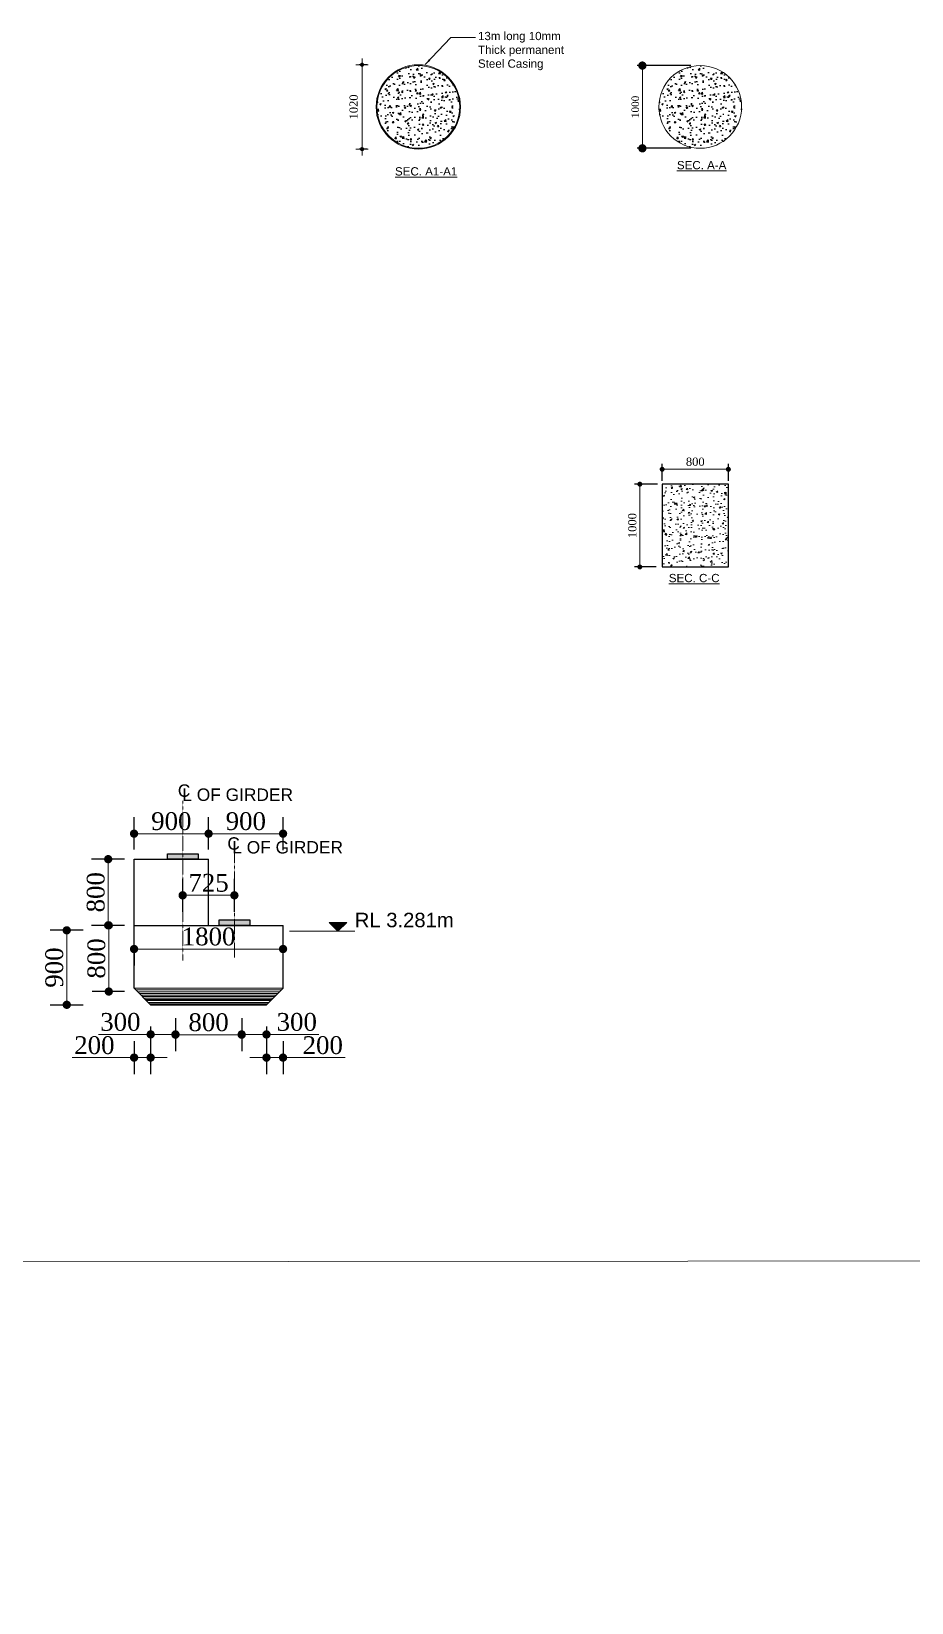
# Model space of a CAD drawing. Header units: millimetres. Extents: x -452357 to 35267, y 81803 to 461763.
# Drawn here: x -139663 to -129026, y 225159 to 244146 of the extents above; entities that cross this region are included whole.
import ezdxf

# ---------------------------------------------------------------- set-up
doc = ezdxf.new("R2010")
doc.units = ezdxf.units.MM
doc.header["$PDMODE"] = 2
doc.linetypes.add('CENTER', pattern=[2, 1.25, -0.25, 0.25, -0.25])
doc.layers.get('Defpoints').update_dxf_attribs({"lineweight": 13})
for name, color, linetype, lineweight in [('Center Line', 34, 'Continuous', 15), ('Deck Slab', 171, 'Continuous', 18), ('Dimision', 96, 'Continuous', 18), ('hatch', 65, 'Continuous', 15), ('Hatching', 65, 'Continuous', 20), ('Text', 7, 'Continuous', 15)]:
    doc.layers.add(name, color=color, linetype=linetype, lineweight=lineweight)
doc.layers.add('Pire Line', color=11, linetype='Continuous')
doc.styles.add('ROMANS', font='arial.ttf', dxfattribs={"height": 200})
doc.styles.get("Standard").update_dxf_attribs({"font": 'times.ttf'})
doc.dimstyles.new('dim_75', dxfattribs={"dimscale": 0, "dimtxt": 100, "dimasz": 1.25, "dimexe": 35, "dimexo": 35, "dimgap": 50, "dimtad": 1, "dimdec": 0, "dimtxsty": 'Standard', "dimblk": 'D_TIC', "dimcen": 52.5, "dimclrd": 256, "dimclre": 256, "dimclrt": 256, "dimadec": 0, "dimazin": 0, "dimtfac": 1, "dimtdec": 0, "dimtix": 1, "dimtmove": 0, "dimatfit": 3, "dimldrblk": 'DOT', "dimfxl": 35, "dimfxlon": 1, "dimlwd": -1, "dimarcsym": 0})
doc.dimstyles.new('ISO-25', dxfattribs={"dimtxt": 175, "dimasz": 100, "dimexe": 65, "dimexo": 115.625, "dimgap": 40, "dimtad": 1, "dimtoh": 1, "dimdec": 0, "dimtxsty": 'Standard', "dimblk": 'DOT', "dimcen": 300, "dimclrd": 256, "dimclre": 256, "dimclrt": 256, "dimadec": 0, "dimazin": 0, "dimtfac": 1, "dimtdec": 0, "dimtix": 1, "dimtmove": 0, "dimatfit": 3, "dimldrblk": 'DOT', "dimfxl": 75, "dimlwd": -1, "dimarcsym": 0})
doc.dimstyles.get("Standard").update_dxf_attribs({"dimtxt": 100, "dimasz": 100, "dimexe": 100, "dimexo": 100, "dimgap": 50, "dimtad": 1, "dimdec": 0, "dimlfac": -1, "dimzin": 0, "dimdsep": 46, "dimtxsty": 'Standard', "dimblk": 'DOT', "dimcen": 0, "dimclrd": 4, "dimclre": 4, "dimclrt": 4, "dimadec": 0, "dimazin": 0, "dimtfac": 1, "dimtdec": 0, "dimtix": 1, "dimtofl": 0, "dimtmove": 0, "dimatfit": 3, "dimfxl": 80, "dimtolj": 1, "dimtzin": 0, "dimlwd": 15, "dimarcsym": 2})

# ---------------------------------------------------------------- blocks, each defined once
blk = doc.blocks.new('_Dot')
at = {"color": 0, "linetype": 'ByBlock', "lineweight": -2}
blk.add_line((-0.5, 0), (-1, 0), dxfattribs=at)
at = {"color": 0, "linetype": 'ByBlock', "const_width": 0.5}
blk.add_lwpolyline([(-0.25, 0, 1), (0.25, 0, 1)], format="xyb", close=True, dxfattribs=at)
blk = doc.blocks.new('*D200')
at = {"layer": 'Defpoints', "color": 0, "ltscale": 5, "transparency": 16777216}
for p in [(-131240, 238854), (-132040, 238598), (-131240, 238598)]:
    blk.add_point(p, dxfattribs=at)
at = {"layer": 'Dimision', "lineweight": -2, "ltscale": 5, "transparency": 16777216}
for p, q in [((-132040, 238714), (-132040, 238919)), ((-131240, 238714), (-131240, 238919))]:
    blk.add_line(p, q, dxfattribs=at)
at = {"layer": 'Dimision', "ltscale": 5, "transparency": 16777216}
blk.add_line((-131980, 238854), (-131300, 238854), dxfattribs=at)
at = {"layer": 'Dimision', "ltscale": 5, "transparency": 16777216, "xscale": 60, "yscale": 60, "zscale": 60, "rotation": 180}
blk.add_blockref('_Dot', (-132040, 238854), dxfattribs=at)
at = {"layer": 'Dimision', "ltscale": 5, "transparency": 16777216, "xscale": 60, "yscale": 60, "zscale": 60}
blk.add_blockref('_Dot', (-131240, 238854), dxfattribs=at)
at = {"layer": 'Dimision', "ltscale": 5, "transparency": 16777216, "insert": (-131640, 238945), "char_height": 120, "attachment_point": 5}
blk.add_mtext('{\\H0.83333x;800}', dxfattribs=at)
blk = doc.blocks.new('*D201')
at = {"layer": 'Defpoints', "color": 0, "ltscale": 5, "transparency": 16777216}
for p in [(-131580, 243733), (-132279, 242733), (-131580, 242733)]:
    blk.add_point(p, dxfattribs=at)
at = {"layer": 'Dimision', "lineweight": -2, "ltscale": 5, "transparency": 16777216}
for p, q in [((-131695, 243733), (-132344, 243733)), ((-131695, 242733), (-132344, 242733))]:
    blk.add_line(p, q, dxfattribs=at)
at = {"layer": 'Dimision', "ltscale": 5, "transparency": 16777216}
blk.add_line((-132279, 243633), (-132279, 242833), dxfattribs=at)
at = {"layer": 'Dimision', "ltscale": 5, "transparency": 16777216, "xscale": 100, "yscale": 100, "zscale": 100}
for p, rotation in [((-132279, 243733), 90), ((-132279, 242733), 270)]:
    blk.add_blockref('_Dot', p, dxfattribs=dict(at, rotation=rotation))
at = {"layer": 'Dimision', "ltscale": 5, "transparency": 16777216, "insert": (-132365, 243233), "char_height": 160, "attachment_point": 5, "rotation": 90}
blk.add_mtext('{\\H0.5625x;1000}', dxfattribs=at)
blk = doc.blocks.new('*D202')
at = {"layer": 'Defpoints', "color": 0, "ltscale": 5, "transparency": 16777216}
for p in [(-131981, 238674), (-132310, 237674), (-131995, 237674)]:
    blk.add_point(p, dxfattribs=at)
at = {"layer": 'Dimision', "lineweight": -2, "ltscale": 5, "transparency": 16777216}
for p, q in [((-132097, 238674), (-132375, 238674)), ((-132111, 237674), (-132375, 237674))]:
    blk.add_line(p, q, dxfattribs=at)
at = {"layer": 'Dimision', "ltscale": 5, "transparency": 16777216}
blk.add_line((-132310, 238614), (-132310, 237734), dxfattribs=at)
at = {"layer": 'Dimision', "ltscale": 5, "transparency": 16777216, "xscale": 60, "yscale": 60, "zscale": 60}
for p, rotation in [((-132310, 238674), 90), ((-132310, 237674), 270)]:
    blk.add_blockref('_Dot', p, dxfattribs=dict(at, rotation=rotation))
at = {"layer": 'Dimision', "ltscale": 5, "transparency": 16777216, "insert": (-132401, 238174), "char_height": 120, "attachment_point": 5, "rotation": 90}
blk.add_mtext('{\\H0.83333x;1000}', dxfattribs=at)
blk = doc.blocks.new('*D246')
at = {"layer": 'Defpoints', "color": 0, "ltscale": 3, "transparency": 16777216}
for p in [(-138422, 232367), (-138222, 232167), (-138222, 231745)]:
    blk.add_point(p, dxfattribs=at)
at = {"layer": 'Dimision', "lineweight": -2, "ltscale": 3, "transparency": 16777216}
for p, q in [((-138422, 231945), (-138422, 231545)), ((-138222, 231945), (-138222, 231545))]:
    blk.add_line(p, q, dxfattribs=at)
at = {"layer": 'Dimision', "ltscale": 3, "transparency": 16777216}
for p, q in [((-138522, 231745), (-139171, 231745)), ((-138222, 231745), (-138422, 231745)), ((-138122, 231745), (-138022, 231745))]:
    blk.add_line(p, q, dxfattribs=at)
at = {"layer": 'Dimision', "ltscale": 3, "transparency": 16777216, "xscale": 100, "yscale": 100, "zscale": 100}
blk.add_blockref('_Dot', (-138422, 231745), dxfattribs=at)
at = {"layer": 'Dimision', "ltscale": 3, "transparency": 16777216, "xscale": 100, "yscale": 100, "zscale": 100, "rotation": 180}
blk.add_blockref('_Dot', (-138222, 231745), dxfattribs=at)
at = {"layer": 'Dimision', "ltscale": 3, "transparency": 16777216, "insert": (-138902, 231894), "char_height": 215, "attachment_point": 5}
blk.add_mtext('200', dxfattribs=at)
blk = doc.blocks.new('*D247')
at = {"layer": 'Defpoints', "color": 0, "ltscale": 3, "transparency": 16777216}
for p in [(-138568, 233283), (-139569, 232383), (-139236, 232383)]:
    blk.add_point(p, dxfattribs=at)
at = {"layer": 'Dimision', "lineweight": -2, "ltscale": 3, "transparency": 16777216}
for p, q in [((-139036, 233283), (-139436, 233283)), ((-139436, 232383), (-139036, 232383))]:
    blk.add_line(p, q, dxfattribs=at)
at = {"layer": 'Dimision', "ltscale": 3, "transparency": 16777216}
blk.add_line((-139236, 233183), (-139236, 232483), dxfattribs=at)
at = {"layer": 'Dimision', "ltscale": 3, "transparency": 16777216, "xscale": 100, "yscale": 100, "zscale": 100}
for p, rotation in [((-139236, 233283), 90), ((-139236, 232383), 270)]:
    blk.add_blockref('_Dot', p, dxfattribs=dict(at, rotation=rotation))
at = {"layer": 'Dimision', "ltscale": 3, "transparency": 16777216, "insert": (-139386, 232833), "char_height": 215, "attachment_point": 5, "rotation": 90}
blk.add_mtext('900', dxfattribs=at)
blk = doc.blocks.new('*D265')
at = {"layer": 'Defpoints', "color": 0, "ltscale": 3, "transparency": 16777216}
for p in [(-138422, 233087), (-136622, 233057), (-136622, 232832)]:
    blk.add_point(p, dxfattribs=at)
at = {"layer": 'Dimision', "lineweight": -2, "ltscale": 3, "transparency": 16777216}
for p, q in [((-136622, 232947), (-136622, 233257)), ((-138422, 233057), (-138422, 232857))]:
    blk.add_line(p, q, dxfattribs=at)
at = {"layer": 'Dimision', "ltscale": 3, "transparency": 16777216}
blk.add_line((-138322, 233057), (-136722, 233057), dxfattribs=at)
at = {"layer": 'Dimision', "ltscale": 3, "transparency": 16777216, "xscale": 100, "yscale": 100, "zscale": 100, "rotation": 180}
blk.add_blockref('_Dot', (-138422, 233057), dxfattribs=at)
at = {"layer": 'Dimision', "ltscale": 3, "transparency": 16777216, "xscale": 100, "yscale": 100, "zscale": 100}
blk.add_blockref('_Dot', (-136622, 233057), dxfattribs=at)
at = {"layer": 'Dimision', "ltscale": 3, "transparency": 16777216, "insert": (-137522, 233207), "char_height": 215, "attachment_point": 5}
blk.add_mtext('1800', dxfattribs=at)
blk = doc.blocks.new('*D248')
at = {"layer": 'Defpoints', "color": 0, "ltscale": 3, "transparency": 16777216}
for p in [(-138222, 232235), (-137922, 232298), (-137922, 232025)]:
    blk.add_point(p, dxfattribs=at)
at = {"layer": 'Dimision', "ltscale": 3, "transparency": 16777216}
for p, q in [((-138222, 232025), (-138854, 232025)), ((-138022, 232025), (-138122, 232025))]:
    blk.add_line(p, q, dxfattribs=at)
at = {"layer": 'Dimision', "lineweight": -2, "ltscale": 3, "transparency": 16777216}
for p, q in [((-138222, 232119), (-138222, 231825)), ((-137922, 232183), (-137922, 231825))]:
    blk.add_line(p, q, dxfattribs=at)
at = {"layer": 'Dimision', "ltscale": 3, "transparency": 16777216, "xscale": 100, "yscale": 100, "zscale": 100, "rotation": 180}
blk.add_blockref('_Dot', (-138222, 232025), dxfattribs=at)
at = {"layer": 'Dimision', "ltscale": 3, "transparency": 16777216, "xscale": 100, "yscale": 100, "zscale": 100}
blk.add_blockref('_Dot', (-137922, 232025), dxfattribs=at)
at = {"layer": 'Dimision', "ltscale": 3, "transparency": 16777216, "insert": (-138588, 232175), "char_height": 215, "attachment_point": 5}
blk.add_mtext('300', dxfattribs=at)
blk = doc.blocks.new('*D249')
at = {"layer": 'Defpoints', "color": 0, "ltscale": 3, "transparency": 16777216}
for p in [(-137835, 233706), (-137835, 233383), (-137210, 233383)]:
    blk.add_point(p, dxfattribs=at)
at = {"layer": 'Dimision', "lineweight": -2, "ltscale": 3, "transparency": 16777216}
for p, q in [((-137835, 233506), (-137835, 233906)), ((-137210, 233506), (-137210, 233906))]:
    blk.add_line(p, q, dxfattribs=at)
at = {"layer": 'Dimision', "ltscale": 3, "transparency": 16777216}
blk.add_line((-137310, 233706), (-137735, 233706), dxfattribs=at)
at = {"layer": 'Dimision', "ltscale": 3, "transparency": 16777216, "xscale": 100, "yscale": 100, "zscale": 100, "rotation": 180}
blk.add_blockref('_Dot', (-137835, 233706), dxfattribs=at)
at = {"layer": 'Dimision', "ltscale": 3, "transparency": 16777216, "xscale": 100, "yscale": 100, "zscale": 100}
blk.add_blockref('_Dot', (-137210, 233706), dxfattribs=at)
at = {"layer": 'Dimision', "ltscale": 3, "transparency": 16777216, "insert": (-137522, 233856), "char_height": 215, "attachment_point": 5}
blk.add_mtext('725', dxfattribs=at)
blk = doc.blocks.new('*D266')
at = {"layer": 'Defpoints', "color": 0, "ltscale": 3, "transparency": 16777216}
for p in [(-137922, 232383), (-137122, 232383), (-137122, 232022)]:
    blk.add_point(p, dxfattribs=at)
at = {"layer": 'Dimision', "lineweight": -2, "ltscale": 3, "transparency": 16777216}
for p, q in [((-137922, 232222), (-137922, 231822)), ((-137122, 232222), (-137122, 231822))]:
    blk.add_line(p, q, dxfattribs=at)
at = {"layer": 'Dimision', "ltscale": 3, "transparency": 16777216}
blk.add_line((-137822, 232022), (-137222, 232022), dxfattribs=at)
at = {"layer": 'Dimision', "ltscale": 3, "transparency": 16777216, "xscale": 100, "yscale": 100, "zscale": 100, "rotation": 180}
blk.add_blockref('_Dot', (-137922, 232022), dxfattribs=at)
at = {"layer": 'Dimision', "ltscale": 3, "transparency": 16777216, "xscale": 100, "yscale": 100, "zscale": 100}
blk.add_blockref('_Dot', (-137122, 232022), dxfattribs=at)
at = {"layer": 'Dimision', "ltscale": 3, "transparency": 16777216, "insert": (-137522, 232171), "char_height": 215, "attachment_point": 5}
blk.add_mtext('800', dxfattribs=at)
blk = doc.blocks.new('*D250')
at = {"layer": 'Defpoints', "color": 0, "ltscale": 3, "transparency": 16777216}
for p in [(-136622, 232367), (-136822, 232167), (-136822, 231745)]:
    blk.add_point(p, dxfattribs=at)
at = {"layer": 'Dimision', "lineweight": -2, "ltscale": 3, "transparency": 16777216}
for p, q in [((-136822, 231945), (-136822, 231545)), ((-136622, 231945), (-136622, 231545))]:
    blk.add_line(p, q, dxfattribs=at)
at = {"layer": 'Dimision', "ltscale": 3, "transparency": 16777216}
for p, q in [((-136922, 231745), (-137022, 231745)), ((-136822, 231745), (-136622, 231745)), ((-136522, 231745), (-135873, 231745))]:
    blk.add_line(p, q, dxfattribs=at)
at = {"layer": 'Dimision', "ltscale": 3, "transparency": 16777216, "xscale": 100, "yscale": 100, "zscale": 100}
blk.add_blockref('_Dot', (-136822, 231745), dxfattribs=at)
at = {"layer": 'Dimision', "ltscale": 3, "transparency": 16777216, "xscale": 100, "yscale": 100, "zscale": 100, "rotation": 180}
blk.add_blockref('_Dot', (-136622, 231745), dxfattribs=at)
at = {"layer": 'Dimision', "ltscale": 3, "transparency": 16777216, "insert": (-136142, 231894), "char_height": 215, "attachment_point": 5}
blk.add_mtext('200', dxfattribs=at)
blk = doc.blocks.new('*D251')
at = {"layer": 'Defpoints', "color": 0, "ltscale": 3, "transparency": 16777216}
for p in [(-137122, 232298), (-136822, 232235), (-137122, 232025)]:
    blk.add_point(p, dxfattribs=at)
at = {"layer": 'Dimision', "lineweight": -2, "ltscale": 3, "transparency": 16777216}
for p, q in [((-137122, 232183), (-137122, 231825)), ((-136822, 232119), (-136822, 231825))]:
    blk.add_line(p, q, dxfattribs=at)
at = {"layer": 'Dimision', "ltscale": 3, "transparency": 16777216}
for p, q in [((-137022, 232025), (-136922, 232025)), ((-136822, 232025), (-136190, 232025))]:
    blk.add_line(p, q, dxfattribs=at)
at = {"layer": 'Dimision', "ltscale": 3, "transparency": 16777216, "xscale": 100, "yscale": 100, "zscale": 100, "rotation": 180}
blk.add_blockref('_Dot', (-137122, 232025), dxfattribs=at)
at = {"layer": 'Dimision', "ltscale": 3, "transparency": 16777216, "xscale": 100, "yscale": 100, "zscale": 100}
blk.add_blockref('_Dot', (-136822, 232025), dxfattribs=at)
at = {"layer": 'Dimision', "ltscale": 3, "transparency": 16777216, "insert": (-136456, 232175), "char_height": 215, "attachment_point": 5}
blk.add_mtext('300', dxfattribs=at)
blk = doc.blocks.new('*D268')
at = {"layer": 'Defpoints', "color": 0, "ltscale": 3, "transparency": 16777216}
for p in [(-137522, 234451), (-138422, 234143), (-137522, 234143)]:
    blk.add_point(p, dxfattribs=at)
at = {"layer": 'Dimision', "lineweight": -2, "ltscale": 3, "transparency": 16777216}
for p, q in [((-138422, 234259), (-138422, 234651)), ((-137522, 234259), (-137522, 234651))]:
    blk.add_line(p, q, dxfattribs=at)
at = {"layer": 'Dimision', "ltscale": 3, "transparency": 16777216}
blk.add_line((-138322, 234451), (-137622, 234451), dxfattribs=at)
at = {"layer": 'Dimision', "ltscale": 3, "transparency": 16777216, "xscale": 100, "yscale": 100, "zscale": 100, "rotation": 180}
blk.add_blockref('_Dot', (-138422, 234451), dxfattribs=at)
at = {"layer": 'Dimision', "ltscale": 3, "transparency": 16777216, "xscale": 100, "yscale": 100, "zscale": 100}
blk.add_blockref('_Dot', (-137522, 234451), dxfattribs=at)
at = {"layer": 'Dimision', "ltscale": 3, "transparency": 16777216, "insert": (-137972, 234601), "char_height": 215, "attachment_point": 5}
blk.add_mtext('900', dxfattribs=at)
blk = doc.blocks.new('*D269')
at = {"layer": 'Defpoints', "color": 0, "ltscale": 3, "transparency": 16777216}
for p in [(-136622, 234451), (-137522, 234143), (-136622, 233343)]:
    blk.add_point(p, dxfattribs=at)
at = {"layer": 'Dimision', "lineweight": -2, "ltscale": 3, "transparency": 16777216}
for p, q in [((-137522, 234259), (-137522, 234651)), ((-136622, 234251), (-136622, 234651))]:
    blk.add_line(p, q, dxfattribs=at)
at = {"layer": 'Dimision', "ltscale": 3, "transparency": 16777216}
blk.add_line((-137422, 234451), (-136722, 234451), dxfattribs=at)
at = {"layer": 'Dimision', "ltscale": 3, "transparency": 16777216, "xscale": 100, "yscale": 100, "zscale": 100, "rotation": 180}
blk.add_blockref('_Dot', (-137522, 234451), dxfattribs=at)
at = {"layer": 'Dimision', "ltscale": 3, "transparency": 16777216, "xscale": 100, "yscale": 100, "zscale": 100}
blk.add_blockref('_Dot', (-136622, 234451), dxfattribs=at)
at = {"layer": 'Dimision', "ltscale": 3, "transparency": 16777216, "insert": (-137072, 234601), "char_height": 215, "attachment_point": 5}
blk.add_mtext('900', dxfattribs=at)
blk = doc.blocks.new('*D263')
at = {"layer": 'Defpoints', "color": 0, "ltscale": 3, "transparency": 16777216}
for p in [(-138735, 234143), (-138422, 234143), (-138422, 233343)]:
    blk.add_point(p, dxfattribs=at)
at = {"layer": 'Dimision', "lineweight": -2, "ltscale": 3, "transparency": 16777216}
for p, q in [((-138538, 234143), (-138935, 234143)), ((-138538, 233343), (-138935, 233343))]:
    blk.add_line(p, q, dxfattribs=at)
at = {"layer": 'Dimision', "ltscale": 3, "transparency": 16777216}
blk.add_line((-138735, 233443), (-138735, 234043), dxfattribs=at)
at = {"layer": 'Dimision', "ltscale": 3, "transparency": 16777216, "xscale": 100, "yscale": 100, "zscale": 100}
for p, rotation in [((-138735, 234143), 90), ((-138735, 233343), 270)]:
    blk.add_blockref('_Dot', p, dxfattribs=dict(at, rotation=rotation))
at = {"layer": 'Dimision', "ltscale": 3, "transparency": 16777216, "insert": (-138885, 233743), "char_height": 215, "attachment_point": 5, "rotation": 90}
blk.add_mtext('800', dxfattribs=at)
blk = doc.blocks.new('*D264')
at = {"layer": 'Defpoints', "color": 0, "ltscale": 3, "transparency": 16777216}
for p in [(-138422, 233343), (-138728, 232543), (-138422, 232543)]:
    blk.add_point(p, dxfattribs=at)
at = {"layer": 'Dimision', "lineweight": -2, "ltscale": 3, "transparency": 16777216}
for p, q in [((-138538, 233343), (-138928, 233343)), ((-138538, 232543), (-138928, 232543))]:
    blk.add_line(p, q, dxfattribs=at)
at = {"layer": 'Dimision', "ltscale": 3, "transparency": 16777216}
blk.add_line((-138728, 233243), (-138728, 232643), dxfattribs=at)
at = {"layer": 'Dimision', "ltscale": 3, "transparency": 16777216, "xscale": 100, "yscale": 100, "zscale": 100}
for p, rotation in [((-138728, 233343), 90), ((-138728, 232543), 270)]:
    blk.add_blockref('_Dot', p, dxfattribs=dict(at, rotation=rotation))
at = {"layer": 'Dimision', "ltscale": 3, "transparency": 16777216, "insert": (-138877, 232943), "char_height": 215, "attachment_point": 5, "rotation": 90}
blk.add_mtext('800', dxfattribs=at)
blk = doc.blocks.new('D_TIC')
at = {"layer": 'Dimision', "ltscale": 5}
for p, q in [((-60, 0), (60, 0)), ((0, 60), (0, -60))]:
    blk.add_line(p, q, dxfattribs=at)
at = {"layer": 'Dimision', "ltscale": 5, "const_width": 20}
blk.add_lwpolyline([(-10, 0, 1), (10, 0, 1)], format="xyb", close=True, dxfattribs=at)
blk = doc.blocks.new('*D304')
at = {"layer": 'Defpoints', "color": 0, "ltscale": 3, "transparency": 16777216}
for p in [(-134987, 243743), (-135667, 242723), (-134987, 242723)]:
    blk.add_point(p, dxfattribs=at)
at = {"layer": 'hatch', "linetype": 'Continuous', "lineweight": -2, "ltscale": 3, "transparency": 16777216}
for p, q in [((-135604, 243743), (-135702, 243743)), ((-135604, 242723), (-135702, 242723))]:
    blk.add_line(p, q, dxfattribs=at)
at = {"layer": 'hatch', "linetype": 'Continuous', "ltscale": 3, "transparency": 16777216}
blk.add_line((-135667, 243742), (-135667, 242725), dxfattribs=at)
at = {"layer": 'hatch', "ltscale": 3, "transparency": 16777216, "xscale": 1.25, "yscale": 1.25, "zscale": 1.25}
for p, rotation in [((-135667, 243743), 90), ((-135667, 242723), 270)]:
    blk.add_blockref('D_TIC', p, dxfattribs=dict(at, rotation=rotation))
at = {"layer": 'hatch', "ltscale": 3, "transparency": 16777216, "insert": (-135768, 243233), "char_height": 100, "attachment_point": 5, "rotation": 90}
blk.add_mtext('1020', dxfattribs=at)

msp = doc.modelspace()

# ---------------------------------------------------------------- hatches: boundary and pattern name
at = {"layer": 'Deck Slab', "ltscale": 10}
h = msp.add_hatch(color=256, dxfattribs=at)
h.paths.add_polyline_path([(-137859.1, 234143.3), (-137859.1, 234208.3), (-137649.1, 234208.3), (-137649.1, 234143.3)])
h.paths.add_polyline_path([(-138019.1, 234143.3), (-138019.1, 234208.3), (-137859.1, 234208.3), (-137859.1, 234143.3)])
h = msp.add_hatch(color=256, dxfattribs=at)
h.paths.add_polyline_path([(-137234.1, 233343.3), (-137234.1, 233408.3), (-137024.1, 233408.3), (-137024.1, 233343.3)])
h.paths.add_polyline_path([(-137394.1, 233343.3), (-137394.1, 233408.3), (-137234.1, 233408.3), (-137234.1, 233343.3)])
at = {"layer": 'Dimision', "ltscale": 5}
msp.add_hatch(color=256, dxfattribs=at).paths.add_polyline_path([(-136064, 233379.4), (-135851.8, 233379.4), (-135957.9, 233273.3)])
at = {"layer": 'Hatching', "ltscale": 3}
h = msp.add_hatch(dxfattribs=at)
h.set_pattern_fill('AR-CONC', color=256, style=0)
h.set_pattern_definition([(50, (295240.67, 107264.61), (182.18467, -15.939086), [19.05, -209.55]), (355, (295240.67, 107264.6), (-35.242826, 191.05664), [15.24, -167.64]), (100.451, (295255.85, 107263.28), (146.9425, 175.11669), [16.19, -178.09]), (46.1842, (295240.67, 107315.4), (271.07904, -42.04233), [28.575, -314.325]), (96.6356, (295263.26, 107311.9), (237.40423, 247.42556), [24.285, -267.135]), (351.184, (295240.67, 107315.4), (237.4046, 247.42512), [22.86, -251.46]), (21, (295266.07, 107302.71), (151.61488, -102.26552), [19.05, -209.55]), (326, (295266.07, 107302.7), (61.80203, 184.18797), [15.24, -167.64]), (71.4514, (295278.7, 107294.19), (213.41649, 81.92286), [16.19, -178.09]), (37.5, (295240.67, 107264.61), (3.088603, 84.555039), [0, -165.608, 0, -170.18, 0, -168.275]), (7.5, (295240.67, 107264.61), (66.819663, 100.180575), [0, -97.028, 0, -161.798, 0, -64.135]), (327.5, (295184.03, 107264.61), (135.590595, -5.728744), [0, -63.5, 0, -198.12, 0, -262.89]), (317.5, (295158.63, 107264.61), (148.12918, 25.42649), [0, -82.55, 0, -131.572, 0, -186.69])])
h.paths.add_polyline_path([(-131240, 238674.4), (-132040, 238674.4), (-132040, 237674.4), (-131240, 237674.4)])
at = {"layer": 'Pire Line', "ltscale": 5}
h = msp.add_hatch(dxfattribs=at)
h.set_pattern_fill('AR-CONC', color=256, style=0)
h.set_pattern_definition([(50, (342763.09, 31102.91), (182.18467, -15.939086), [19.05, -209.55]), (355, (342763.09, 31102.91), (-35.24342, 191.056845), [15.24, -167.640584]), (100.451445, (342778.27, 31101.59), (146.94125, 175.11775), [16.19001, -178.090245]), (46.1842, (342763.1, 31153.71), (271.07904, -42.04233), [28.575, -314.325]), (96.63556, (342785.68, 31150.2), (237.40413, 247.42612), [24.28502, -267.13561]), (351.18415, (342763.1, 31153.71), (237.40413, 247.42612), [22.85997, -251.45973]), (21, (342788.49, 31141.01), (151.61439, -102.2652), [19.05, -209.55]), (326, (342788.49, 31141.01), (61.80203, 184.187966), [15.24, -167.64]), (71.451445, (342801.12, 31132.5), (213.41642, 81.92277), [16.19001, -178.08994]), (37.5, (342763.09, 31102.915), (3.088603, 84.555039), [0, -165.608, 0, -170.18, 0, -168.275]), (7.5, (342763.09, 31102.91), (66.819663, 100.180575), [0, -97.028, 0, -161.798, 0, -64.135]), (327.5, (342706.45, 31102.915), (135.590595, -5.728744), [0, -63.5, 0, -198.12, 0, -262.89]), (317.5, (342681.05, 31102.91), (148.129181, 25.42649), [0, -82.55, 0, -131.572, 0, -186.69])])
edge = h.paths.add_edge_path()
edge.add_arc((-134987, 243233.5), 500, 0, 360)
h = msp.add_hatch(dxfattribs=at)
h.set_pattern_fill('AR-CONC', color=256, style=0)
h.set_pattern_definition([(50, (346170.27, 31102.91), (182.18467, -15.939086), [19.05, -209.55]), (355, (346170.27, 31102.91), (-35.24342, 191.056845), [15.24, -167.640584]), (100.451445, (346185.45, 31101.59), (146.94125, 175.11775), [16.19001, -178.090245]), (46.1842, (346170.27, 31153.71), (271.07904, -42.04233), [28.575, -314.325]), (96.63556, (346192.86, 31150.2), (237.40413, 247.42612), [24.28502, -267.13561]), (351.18415, (346170.27, 31153.71), (237.40413, 247.42612), [22.85997, -251.45973]), (21, (346195.67, 31141.01), (151.61439, -102.2652), [19.05, -209.55]), (326, (346195.67, 31141.01), (61.80203, 184.187966), [15.24, -167.64]), (71.451445, (346208.3, 31132.5), (213.41642, 81.92277), [16.19001, -178.08994]), (37.5, (346170.265, 31102.915), (3.088603, 84.555039), [0, -165.608, 0, -170.18, 0, -168.275]), (7.5, (346170.265, 31102.91), (66.819663, 100.180575), [0, -97.028, 0, -161.798, 0, -64.135]), (327.5, (346113.62, 31102.915), (135.590595, -5.728744), [0, -63.5, 0, -198.12, 0, -262.89]), (317.5, (346088.22, 31102.91), (148.129181, 25.42649), [0, -82.55, 0, -131.572, 0, -186.69])])
edge = h.paths.add_edge_path()
edge.add_arc((-131579.8, 243233.5), 500, 0, 360)

# ---------------------------------------------------------------- linework, layer by layer
at = {"layer": 'Center Line', "linetype": 'CENTER'}
for p, q in [((-137834.7, 232917.6), (-137834.7, 234847.5)), ((-137209.7, 232952.6), (-137209.7, 234287.2))]:
    msp.add_line(p, q, dxfattribs=at)
at = {"layer": 'Dimision', "ltscale": 5}
msp.add_line((-135754.7, 233273.3), (-136545.6, 233273.3), dxfattribs=at)
at = {"layer": 'Dimision', "ltscale": 10}
msp.add_lwpolyline([(-134595.6, 244072.4), (-134295.8, 244072.6)], dxfattribs=at)
at = {"layer": 'Dimision', "ltscale": 5}
msp.add_lwpolyline([(-136064, 233379.4), (-135851.8, 233379.4), (-135957.9, 233273.3)], close=True, dxfattribs=at)
at = {"layer": 'hatch', "ltscale": 3}
msp.add_line((-137922.2, 232383.3), (-137122.2, 232383.3), dxfattribs=at)
msp.add_lwpolyline([(-160675.5, 229261.8), (-126905.8, 229287.1), (-126905.8, 185240.2), (-160675.5, 185240.2)], close=True, dxfattribs=at)
for centre, radius in [((-134987, 243233.5), 510), ((-134987, 243233.5), 500), ((-131579.8, 243233.5), 500)]:
    msp.add_circle(centre, radius, dxfattribs=at)
at = {"layer": 'Hatching', "ltscale": 5}
for p, q in [((-138422.2, 232583.3), (-136622.2, 232583.3)), ((-138401.9, 232563), (-136642.5, 232563)), ((-138379.7, 232540.8), (-136664.7, 232540.8)), ((-138357.5, 232518.6), (-136686.8, 232518.6)), ((-138337.2, 232498.3), (-136707.1, 232498.3)), ((-138320.6, 232481.7), (-136723.8, 232481.7)), ((-138304, 232465.1), (-136740.4, 232465.1)), ((-138287.3, 232448.5), (-136757, 232448.5)), ((-138272.6, 232433.7), (-136771.8, 232433.7)), ((-138250.4, 232411.5), (-136793.9, 232411.5))]:
    msp.add_line(p, q, dxfattribs=at)
msp.add_lwpolyline([(-138235.3, 232396.4), (-136809, 232396.4)], dxfattribs=at)
at = {"layer": 'Pire Line', "ltscale": 5}
for p, q in [((-132040, 238674.4), (-132040, 237674.4)), ((-131240, 238674.4), (-132040, 238674.4)), ((-131240, 237674.4), (-131240, 238674.4)), ((-132040, 237674.4), (-131240, 237674.4)), ((-138019.1, 234208.8), (-137649.1, 234208.8)), ((-138019.1, 234143.3), (-138019.1, 234208.8)), ((-137656.2, 234143.3), (-138013.2, 234143.3)), ((-137649.1, 234208.8), (-137649.1, 234143.3)), ((-137649.1, 234208.8), (-137649.1, 234143.3)), ((-137394.1, 233408.8), (-137024.1, 233408.8)), ((-137394.1, 233343.3), (-137394.1, 233408.8)), ((-137031.2, 233343.3), (-137388.2, 233343.3)), ((-137024.1, 233408.8), (-137024.1, 233343.3)), ((-137024.1, 233408.8), (-137024.1, 233343.3))]:
    msp.add_line(p, q, dxfattribs=at)
at = {"layer": 'Pire Line', "ltscale": 10}
for p, q in [((-138422.2, 232583.3), (-138422.2, 234143.3)), ((-138422.2, 234143.3), (-137522.2, 234143.3)), ((-137522.2, 233343.3), (-137522.2, 234143.3)), ((-138422.2, 233343.3), (-136622.2, 233343.3)), ((-136622.2, 232583.3), (-136622.2, 233343.3)), ((-138222.2, 232383.3), (-138422.2, 232583.3)), ((-136622.2, 232583.3), (-136822.2, 232383.3)), ((-138222.2, 232383.3), (-136822.2, 232383.3))]:
    msp.add_line(p, q, dxfattribs=at)

# ---------------------------------------------------------------- texts
at = {"layer": 'Text', "style": 'ROMANS'}
for s, height, p in [('%%USEC. A1-A1', 100, (-135268.9, 242404.6)), ('%%USEC. A-A', 100, (-131861.7, 242479.7)), ('%%USEC. C-C', 100, (-131959.5, 237490.1)), ('RL 3.281m ', 175, (-135755.2, 233320.3))]:
    msp.add_text(s, height=height, dxfattribs=at).set_placement(p)
at = {"layer": 'Text', "attachment_point": 1, "style": 'ROMANS'}
for s, insert, char_height, width in [('13m long 10mm Thick permanent\\PSteel Casing', (-134266.1, 244140.3), 100, 1203.695), ('C', (-137893.7, 235046.3), 150, 8235.459), ('L OF GIRDER', (-137839.7, 234997.1), 150, 8235.459), ('C', (-137295, 234407.4), 150, 8235.459), ('L OF GIRDER', (-137236, 234361.5), 150, 8235.459)]:
    msp.add_mtext(s, dxfattribs=dict(at, insert=insert, char_height=char_height, width=width))

# ---------------------------------------------------------------- dimensions: what is measured, and where the dimension line sits
at = {"layer": 'Dimision', "ltscale": 5}
for base, p1, p2, text, override, picture, middle in [((-132279.4, 242733.5), (-131579.8, 243733.5), (-131579.8, 242733.5), '{\\H0.5625x;1000}', {"dimtxt": 160}, '*D201', (-132365.2, 243233.5)), ((-132309.7, 237674.4), (-131981.1, 238674.4), (-131995.3, 237674.4), '{\\H0.83333x;1000}', {"dimtxt": 120, "dimasz": 60}, '*D202', (-132400.6, 238174.4))]:
    dim = msp.add_linear_dim(base=base, p1=p1, p2=p2, angle=90, text=text, dimstyle='ISO-25', override=override, dxfattribs=at)
    dim.commit()
    dim.dimension.update_dxf_attribs({"geometry": picture, "text_midpoint": middle})
dim = msp.add_linear_dim(base=(-131240, 238854.2), p1=(-132040, 238598.3), p2=(-131240, 238598.3), text='{\\H0.83333x;800}', dimstyle='ISO-25', override={"dimtxt": 120, "dimasz": 60}, dxfattribs=at)
dim.commit()
dim.dimension.update_dxf_attribs({"geometry": '*D200', "text_midpoint": (-131640, 238945)})
at = {"layer": 'Dimision', "ltscale": 3}
for base, p1, p2, picture, middle in [((-137522.2, 234451.4), (-138422.2, 234143.3), (-137522.2, 234143.3), '*D268', (-137972.2, 234601)), ((-136622.2, 234451.4), (-137522.2, 234143.3), (-136622.2, 233343.3), '*D269', (-137072.2, 234601)), ((-137122.2, 232021.9), (-137922.2, 232383.3), (-137122.2, 232383.3), '*D266', (-137522.2, 232171.2))]:
    dim = msp.add_linear_dim(base=base, p1=p1, p2=p2, dimstyle='ISO-25', override={"dimtxt": 215, "dimexe": 200, "dimfxl": 200, "dimfxlon": 1}, dxfattribs=at)
    dim.commit()
    dim.dimension.update_dxf_attribs({"geometry": picture, "text_midpoint": middle})
for base, p2, picture, middle in [((-138735.3, 234143.3), (-138422.2, 234143.3), '*D263', (-138884.7, 233743.3)), ((-138728, 232543.3), (-138422.2, 232543.3), '*D264', (-138877.4, 232943.3))]:
    dim = msp.add_linear_dim(base=base, p1=(-138422.2, 233343.3), p2=p2, angle=90, dimstyle='ISO-25', override={"dimtxt": 215, "dimexe": 200, "dimfxl": 200, "dimfxlon": 1}, dxfattribs=at)
    dim.commit()
    dim.dimension.update_dxf_attribs({"geometry": picture, "text_midpoint": middle})
for base, p1, p2, text, picture, middle in [((-137834.7, 233706.2), (-137209.7, 233383.3), (-137834.7, 233383.3), '725', '*D249', (-137522.2, 233855.9)), ((-136622.2, 233057.4), (-138422.2, 233086.9), (-136622.2, 232831.9), '1800', '*D265', (-137522.2, 233206.7))]:
    dim = msp.add_linear_dim(base=base, p1=p1, p2=p2, text=text, dimstyle='ISO-25', override={"dimtxt": 215, "dimexe": 200, "dimfxl": 200, "dimfxlon": 1}, dxfattribs=at)
    dim.commit()
    dim.dimension.update_dxf_attribs({"geometry": picture, "text_midpoint": middle})
dim = msp.add_linear_dim(base=(-139235.8, 232383.3), p1=(-138567.7, 233283.3), p2=(-139569.3, 232383.3), angle=90, text='900', dimstyle='ISO-25', override={"dimtxt": 215, "dimexe": 200, "dimfxl": 200, "dimfxlon": 1}, dxfattribs=at)
dim.commit()
dim.dimension.update_dxf_attribs({"geometry": '*D247', "text_midpoint": (-139385.5, 232833.3)})
for base, p1, p2, text, picture, middle in [((-138222.2, 231744.9), (-138422.2, 232366.5), (-138222.2, 232166.5), '200', '*D246', (-138901.8, 231744.9)), ((-137922.2, 232025.4), (-138222.2, 232234.7), (-137922.2, 232298.2), '300', '*D248', (-138588.2, 232025.4))]:
    dim = msp.add_linear_dim(base=base, p1=p1, p2=p2, text=text, dimstyle='ISO-25', override={"dimtxt": 215, "dimexe": 200, "dimfxl": 200, "dimfxlon": 1}, dxfattribs=at)
    dim.commit()
    dim.dimension.update_dxf_attribs({"geometry": picture, "text_midpoint": middle, "dimtype": 160})
for base, p1, p2, text, picture, middle in [((-137122.2, 232025.4), (-136822.2, 232234.7), (-137122.2, 232298.2), '300', '*D251', (-136456.2, 232025.4)), ((-136822.2, 231744.9), (-136622.2, 232366.5), (-136822.2, 232166.5), '200', '*D250', (-136142.5, 231744.9))]:
    dim = msp.add_linear_dim(base=base, p1=p1, p2=p2, angle=180, text=text, dimstyle='ISO-25', override={"dimtxt": 215, "dimexe": 200, "dimfxl": 200, "dimfxlon": 1}, dxfattribs=at)
    dim.commit()
    dim.dimension.update_dxf_attribs({"geometry": picture, "text_midpoint": middle, "dimtype": 160})
at = {"layer": 'hatch', "ltscale": 3}
dim = msp.add_linear_dim(base=(-135667.2, 242723.5), p1=(-134987, 243743.5), p2=(-134987, 242723.5), angle=90, dimstyle='dim_75', override={"dimscale": 1, "dimfxl": 63, "dimarcsym": 2}, dxfattribs=at)
dim.commit()
dim.dimension.update_dxf_attribs({"geometry": '*D304', "text_midpoint": (-135768, 243233.5)})

# ---------------------------------------------------------------- leaders
at = {"layer": 'Dimision', "ltscale": 10}
msp.add_leader([(-134902.9, 243744.7), (-134595.6, 244072.4)], dimstyle='Standard', override={"dimasz": 75}, dxfattribs=at)

doc.saveas('drawing.dxf')
